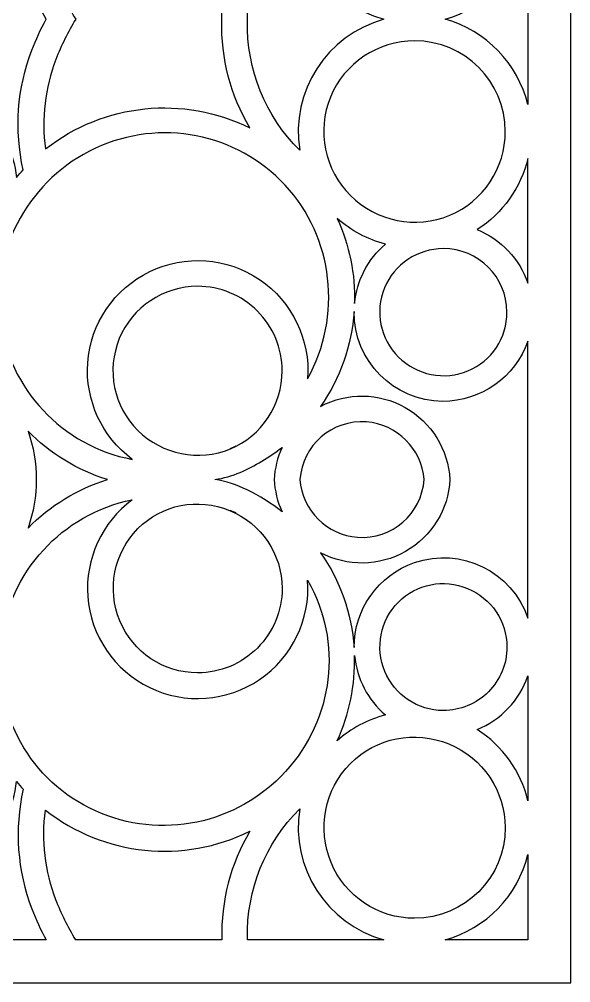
# Model space of a CAD drawing. Header units: centimetres. Extents: x 14.6 to 20.5, y -1.6 to 9.
# Drawn here: x 17.44 to 20.46, y -1.56 to 3.72 of the extents above; entities that cross this region are included whole.
import ezdxf

# ---------------------------------------------------------------- set-up
doc = ezdxf.new("R2010")
doc.units = ezdxf.units.CM
doc.header["$MEASUREMENT"] = 0
doc.layers.add('layer 1', color=7, linetype='Continuous')

msp = doc.modelspace()

# ---------------------------------------------------------------- linework, layer by layer
at = {"layer": 'layer 1', "color": 250}
for points, knots in [([(14.59694, 9.00077), (14.59694, 9.00077), (20.45784, 9.00077), (20.45784, 9.00077), (20.45784, 9.00077), (20.45784, 9.00077), (20.45784, -1.55598), (20.45784, -1.55598), (20.45784, -1.55598), (20.45784, -1.55598), (14.59694, -1.55598), (14.59694, -1.55598), (14.59694, -1.55598), (14.59694, -1.55598), (14.59694, 9.00077), (14.59694, 9.00077)], [0, 0, 0, 0, 0.2, 0.2, 0.2, 0.2, 0.4, 0.4, 0.4, 0.4, 0.6, 0.6, 0.6, 0.6, 1, 1, 1, 1]), ([(17.26453, 3.23033), (17.06166, 3.48371), (16.77654, 3.65782), (16.45844, 3.72239), (16.45844, 3.72239), (16.77653, 3.78702), (17.06171, 3.96105), (17.26454, 4.21446), (17.26454, 4.21446), (17.35103, 4.32251), (17.40619, 4.45215), (17.42401, 4.5894), (17.42401, 4.5894), (17.43567, 4.57512), (17.44771, 4.56115), (17.46011, 4.5475), (17.46011, 4.5475), (17.41095, 4.32906), (17.42744, 4.10108), (17.50759, 3.89202), (17.50759, 3.89202), (17.5301, 3.83391), (17.55618, 3.77726), (17.5857, 3.72238), (17.5857, 3.72238), (17.55617, 3.66752), (17.53009, 3.61088), (17.50759, 3.55278), (17.50759, 3.55278), (17.42746, 3.3437), (17.41092, 3.11572), (17.46011, 2.89728), (17.46011, 2.89728), (17.44771, 2.88365), (17.43567, 2.86968), (17.42402, 2.8554), (17.42402, 2.8554), (17.40617, 2.99264), (17.35104, 3.12229), (17.26454, 3.23032), (17.26454, 3.23032), (17.26454, 3.23032), (17.26453, 3.23033), (17.26453, 3.23033)], [0, 0, 0, 0, 0.0833333, 0.0833333, 0.0833333, 0.0833333, 0.1666667, 0.1666667, 0.1666667, 0.1666667, 0.25, 0.25, 0.25, 0.25, 0.3333333, 0.3333333, 0.3333333, 0.3333333, 0.4166667, 0.4166667, 0.4166667, 0.4166667, 0.5, 0.5, 0.5, 0.5, 0.5833333, 0.5833333, 0.5833333, 0.5833333, 0.6666667, 0.6666667, 0.6666667, 0.6666667, 0.75, 0.75, 0.75, 0.75, 0.8333333, 0.8333333, 0.8333333, 0.8333333, 1, 1, 1, 1]), ([(18.97397, 4.44002), (18.78559, 4.25273), (18.68226, 3.99661), (18.68811, 3.73104), (18.68811, 3.73104), (18.68811, 3.73104), (18.68837, 3.72239), (18.68837, 3.72239), (18.68837, 3.72239), (18.68827, 3.71951), (18.68818, 3.71662), (18.68811, 3.71374), (18.68811, 3.71374), (18.68233, 3.44816), (18.78555, 3.192), (18.97397, 3.00477), (18.97397, 3.00477), (18.92231, 3.32632), (19.12128, 3.63547), (19.43514, 3.72239), (19.43514, 3.72239), (19.12118, 3.80899), (18.92263, 4.11843), (18.97398, 4.44003), (18.97398, 4.44003), (18.97398, 4.44003), (18.97397, 4.44002), (18.97397, 4.44002)], [0, 0, 0, 0, 0.125, 0.125, 0.125, 0.125, 0.25, 0.25, 0.25, 0.25, 0.375, 0.375, 0.375, 0.375, 0.5, 0.5, 0.5, 0.5, 0.625, 0.625, 0.625, 0.625, 0.75, 0.75, 0.75, 0.75, 1, 1, 1, 1]), ([(17.58242, 3.01186), (17.55978, 3.17742), (17.57926, 3.34608), (17.63903, 3.50213), (17.63903, 3.50213), (17.6687, 3.57867), (17.70521, 3.6524), (17.74808, 3.7224), (17.74808, 3.7224), (17.70519, 3.7924), (17.66869, 3.86614), (17.63902, 3.94269), (17.63902, 3.94269), (17.57925, 4.09872), (17.55979, 4.26738), (17.58242, 4.43293), (17.58242, 4.43293), (17.90229, 4.182), (18.33744, 4.13707), (18.70159, 4.31781), (18.70159, 4.31781), (18.59595, 4.13937), (18.54249, 3.93499), (18.54729, 3.72768), (18.54729, 3.72768), (18.54729, 3.72768), (18.54737, 3.72494), (18.54737, 3.72494), (18.54737, 3.72494), (18.54737, 3.72494), (18.54743, 3.72238), (18.54743, 3.72238), (18.54743, 3.72238), (18.54743, 3.72238), (18.54729, 3.71709), (18.54729, 3.71709), (18.54729, 3.71709), (18.54252, 3.50979), (18.59593, 3.3054), (18.70158, 3.12699), (18.70158, 3.12699), (18.33733, 3.30753), (17.90215, 3.26294), (17.58241, 3.01185), (17.58241, 3.01185), (17.58241, 3.01185), (17.58242, 3.01186), (17.58242, 3.01186)], [0, 0, 0, 0, 0.0769231, 0.0769231, 0.0769231, 0.0769231, 0.1538462, 0.1538462, 0.1538462, 0.1538462, 0.2307692, 0.2307692, 0.2307692, 0.2307692, 0.3076923, 0.3076923, 0.3076923, 0.3076923, 0.3846154, 0.3846154, 0.3846154, 0.3846154, 0.4615385, 0.4615385, 0.4615385, 0.4615385, 0.5384615, 0.5384615, 0.5384615, 0.5384615, 0.6153846, 0.6153846, 0.6153846, 0.6153846, 0.6923077, 0.6923077, 0.6923077, 0.6923077, 0.7692308, 0.7692308, 0.7692308, 0.7692308, 0.8461538, 0.8461538, 0.8461538, 0.8461538, 1, 1, 1, 1]), ([(20.22307, 3.25513), (20.22307, 3.25513), (20.22308, 4.18966), (20.22308, 4.18966), (20.22308, 4.18966), (20.16784, 3.96376), (19.99484, 3.78511), (19.7709, 3.72239), (19.7709, 3.72239), (19.99487, 3.65977), (20.16774, 3.481), (20.22307, 3.25512), (20.22307, 3.25512), (20.22307, 3.25512), (20.22307, 3.25513), (20.22307, 3.25513)], [0, 0, 0, 0, 0.2, 0.2, 0.2, 0.2, 0.4, 0.4, 0.4, 0.4, 0.6, 0.6, 0.6, 0.6, 1, 1, 1, 1]), ([(20.09955, 3.10752), (20.10029, 2.907), (19.98017, 2.72578), (19.7952, 2.64836), (19.7952, 2.64836), (19.61023, 2.57094), (19.39424, 2.61517), (19.25193, 2.75642), (19.25193, 2.75642), (19.10962, 2.89768), (19.06641, 3.11076), (19.14246, 3.2963), (19.14246, 3.2963), (19.2185, 3.48184), (19.40251, 3.6033), (19.60302, 3.60404), (19.60302, 3.60404), (19.87707, 3.60421), (20.09937, 3.38157), (20.09955, 3.10752)], [0, 0, 0, 0, 0.1666667, 0.1666667, 0.1666667, 0.1666667, 0.3333333, 0.3333333, 0.3333333, 0.3333333, 0.5, 0.5, 0.5, 0.5, 0.6666667, 0.6666667, 0.6666667, 0.6666667, 1, 1, 1, 1]), ([(18.05695, 1.31118), (17.67353, 1.38454), (17.38108, 1.69667), (17.33283, 2.08406), (17.33283, 2.08406), (17.28457, 2.47144), (17.50149, 2.85037), (17.85521, 3.01555), (17.85521, 3.01555), (18.20892, 3.18073), (18.62879, 3.0991), (18.89484, 2.81342), (18.89484, 2.81342), (19.1609, 2.52773), (19.20708, 2.09355), (19.01719, 1.75247), (19.01719, 1.75247), (19.03297, 1.96748), (18.93284, 2.17458), (18.75452, 2.29574), (18.75452, 2.29574), (18.57621, 2.41691), (18.3468, 2.43375), (18.1527, 2.33991), (18.1527, 2.33991), (17.95861, 2.24606), (17.82933, 2.05582), (17.81356, 1.84081), (17.81356, 1.84081), (17.79959, 1.63432), (17.89113, 1.43498), (18.05697, 1.31118), (18.05697, 1.31118), (18.05697, 1.31118), (18.05695, 1.31118), (18.05695, 1.31118)], [0, 0, 0, 0, 0.1, 0.1, 0.1, 0.1, 0.2, 0.2, 0.2, 0.2, 0.3, 0.3, 0.3, 0.3, 0.4, 0.4, 0.4, 0.4, 0.5, 0.5, 0.5, 0.5, 0.6, 0.6, 0.6, 0.6, 0.7, 0.7, 0.7, 0.7, 0.8, 0.8, 0.8, 0.8, 1, 1, 1, 1]), ([(20.22308, 2.27649), (20.17705, 2.40965), (20.07619, 2.51659), (19.94592, 2.57023), (19.94592, 2.57023), (20.0854, 2.65927), (20.18477, 2.79892), (20.22307, 2.95991), (20.22307, 2.95991), (20.22307, 2.95991), (20.22308, 2.27649), (20.22308, 2.27649)], [0, 0, 0, 0, 0.25, 0.25, 0.25, 0.25, 0.5, 0.5, 0.5, 0.5, 1, 1, 1, 1]), ([(19.44411, 2.49027), (19.34726, 2.40792), (19.28631, 2.29117), (19.27416, 2.16463), (19.27416, 2.16463), (19.27899, 2.32541), (19.24659, 2.48507), (19.17945, 2.63124), (19.17945, 2.63124), (19.25522, 2.56386), (19.34593, 2.51554), (19.44412, 2.49026), (19.44412, 2.49026), (19.44412, 2.49026), (19.44411, 2.49027), (19.44411, 2.49027)], [0, 0, 0, 0, 0.2, 0.2, 0.2, 0.2, 0.4, 0.4, 0.4, 0.4, 0.6, 0.6, 0.6, 0.6, 1, 1, 1, 1]), ([(20.10868, 2.11787), (20.1092, 1.97735), (20.02502, 1.85036), (19.8954, 1.79611), (19.8954, 1.79611), (19.76579, 1.74185), (19.61442, 1.77284), (19.5147, 1.87182), (19.5147, 1.87182), (19.41496, 1.97081), (19.38468, 2.12013), (19.43797, 2.25015), (19.43797, 2.25015), (19.49126, 2.38017), (19.62021, 2.46529), (19.76072, 2.46581), (19.76072, 2.46581), (19.95277, 2.46593), (20.10855, 2.30991), (20.10868, 2.11786), (20.10868, 2.11786), (20.10868, 2.11786), (20.10868, 2.11787), (20.10868, 2.11787)], [0, 0, 0, 0, 0.1428571, 0.1428571, 0.1428571, 0.1428571, 0.2857143, 0.2857143, 0.2857143, 0.2857143, 0.4285714, 0.4285714, 0.4285714, 0.4285714, 0.5714286, 0.5714286, 0.5714286, 0.5714286, 0.7142857, 0.7142857, 0.7142857, 0.7142857, 1, 1, 1, 1]), ([(18.87795, 1.79665), (18.87864, 1.60984), (18.76674, 1.44101), (18.59442, 1.36888), (18.59442, 1.36888), (18.42209, 1.29675), (18.22087, 1.33795), (18.08829, 1.46956), (18.08829, 1.46956), (17.9557, 1.60116), (17.91545, 1.79967), (17.9863, 1.97252), (17.9863, 1.97252), (18.05715, 2.14537), (18.22857, 2.25853), (18.41537, 2.25922), (18.41537, 2.25922), (18.53798, 2.2593), (18.65559, 2.21067), (18.74235, 2.12403), (18.74235, 2.12403), (18.82909, 2.03739), (18.87787, 1.91925), (18.87795, 1.79665)], [0, 0, 0, 0, 0.1428571, 0.1428571, 0.1428571, 0.1428571, 0.2857143, 0.2857143, 0.2857143, 0.2857143, 0.4285714, 0.4285714, 0.4285714, 0.4285714, 0.5714286, 0.5714286, 0.5714286, 0.5714286, 0.7142857, 0.7142857, 0.7142857, 0.7142857, 1, 1, 1, 1]), ([(20.22308, 0.44195), (20.13525, 0.6974), (19.85755, 0.8335), (19.60209, 0.74567), (19.60209, 0.74567), (19.40433, 0.67625), (19.27196, 0.48983), (19.27192, 0.28024), (19.27192, 0.28024), (19.25846, 0.46672), (19.19517, 0.64607), (19.08857, 0.79968), (19.08857, 0.79968), (19.23433, 0.7222), (19.4096, 0.72468), (19.5531, 0.80627), (19.5531, 0.80627), (19.6966, 0.88786), (19.7883, 1.0357), (19.79625, 1.20058), (19.79625, 1.20058), (19.78779, 1.36544), (19.69555, 1.5145), (19.55179, 1.59565), (19.55179, 1.59565), (19.40803, 1.67679), (19.23409, 1.67944), (19.08857, 1.6015), (19.08857, 1.6015), (19.19516, 1.75511), (19.25848, 1.93446), (19.27192, 2.12095), (19.27192, 2.12095), (19.2704, 1.85082), (19.48752, 1.6306), (19.75764, 1.62906), (19.75764, 1.62906), (19.96724, 1.62923), (20.15378, 1.76143), (20.22308, 1.95923), (20.22308, 1.95923), (20.22308, 1.95923), (20.22308, 0.44195), (20.22308, 0.44195), (20.22308, 0.44195), (20.22308, 0.44195), (20.22308, 0.44195), (20.22308, 0.44195)], [0, 0, 0, 0, 0.0769231, 0.0769231, 0.0769231, 0.0769231, 0.1538462, 0.1538462, 0.1538462, 0.1538462, 0.2307692, 0.2307692, 0.2307692, 0.2307692, 0.3076923, 0.3076923, 0.3076923, 0.3076923, 0.3846154, 0.3846154, 0.3846154, 0.3846154, 0.4615385, 0.4615385, 0.4615385, 0.4615385, 0.5384615, 0.5384615, 0.5384615, 0.5384615, 0.6153846, 0.6153846, 0.6153846, 0.6153846, 0.6923077, 0.6923077, 0.6923077, 0.6923077, 0.7692308, 0.7692308, 0.7692308, 0.7692308, 0.8461538, 0.8461538, 0.8461538, 0.8461538, 1, 1, 1, 1]), ([(19.65514, 1.20059), (19.64204, 1.013), (19.47891, 0.87158), (19.29132, 0.88468), (19.29132, 0.88468), (19.12243, 0.89719), (18.98808, 1.03171), (18.97542, 1.20059), (18.97542, 1.20059), (18.98853, 1.38818), (19.15165, 1.5296), (19.33924, 1.5165), (19.33924, 1.5165), (19.50814, 1.50399), (19.64248, 1.36947), (19.65514, 1.20059)], [0, 0, 0, 0, 0.2, 0.2, 0.2, 0.2, 0.4, 0.4, 0.4, 0.4, 0.6, 0.6, 0.6, 0.6, 1, 1, 1, 1]), ([(17.53173, 1.20058), (17.53173, 1.29107), (17.51655, 1.3809), (17.48681, 1.46638), (17.48681, 1.46638), (17.60741, 1.34325), (17.75655, 1.25195), (17.92106, 1.20059), (17.92106, 1.20059), (17.75656, 1.14922), (17.6074, 1.05795), (17.48682, 0.93482), (17.48682, 0.93482), (17.51655, 1.02029), (17.53173, 1.11012), (17.53173, 1.20061), (17.53173, 1.20061), (17.53173, 1.20061), (17.53173, 1.20058), (17.53173, 1.20058)], [0, 0, 0, 0, 0.1666667, 0.1666667, 0.1666667, 0.1666667, 0.3333333, 0.3333333, 0.3333333, 0.3333333, 0.5, 0.5, 0.5, 0.5, 0.6666667, 0.6666667, 0.6666667, 0.6666667, 1, 1, 1, 1]), ([(18.83431, 1.20059), (18.83735, 1.2616), (18.85198, 1.3215), (18.87741, 1.37705), (18.87741, 1.37705), (18.80726, 1.32176), (18.73029, 1.2757), (18.64841, 1.24002), (18.64841, 1.24002), (18.60384, 1.22136), (18.55719, 1.20812), (18.50947, 1.20059), (18.50947, 1.20059), (18.57088, 1.1909), (18.63044, 1.17176), (18.68601, 1.14388), (18.68601, 1.14388), (18.75395, 1.11101), (18.81813, 1.07085), (18.87741, 1.02413), (18.87741, 1.02413), (18.85198, 1.07967), (18.83735, 1.13957), (18.83431, 1.20058), (18.83431, 1.20058), (18.83431, 1.20058), (18.83431, 1.20059), (18.83431, 1.20059)], [0, 0, 0, 0, 0.125, 0.125, 0.125, 0.125, 0.25, 0.25, 0.25, 0.25, 0.375, 0.375, 0.375, 0.375, 0.5, 0.5, 0.5, 0.5, 0.625, 0.625, 0.625, 0.625, 0.75, 0.75, 0.75, 0.75, 1, 1, 1, 1]), ([(18.62373, 1.38365), (18.61361, 1.37877), (18.6034, 1.37407), (18.59311, 1.36957), (18.59311, 1.36957), (18.59311, 1.36957), (18.62373, 1.38365), (18.62373, 1.38365)], [0, 0, 0, 0, 0.3333333, 0.3333333, 0.3333333, 0.3333333, 1, 1, 1, 1]), ([(18.05695, 1.09), (17.67295, 1.01171), (17.38316, 0.69484), (17.33942, 0.30538), (17.33942, 0.30538), (17.29568, -0.08408), (17.49814, -0.45284), (17.85521, -0.61436), (17.85521, -0.61436), (18.21229, -0.77589), (18.63277, -0.68885), (18.89638, -0.39884), (18.89638, -0.39884), (19.16, -0.10884), (19.21194, 0.30862), (19.01719, 0.64871), (19.01719, 0.64871), (19.03297, 0.4337), (18.93284, 0.22661), (18.75453, 0.10544), (18.75453, 0.10544), (18.57621, -0.01573), (18.3468, -0.03257), (18.1527, 0.06128), (18.1527, 0.06128), (17.95861, 0.15512), (17.82933, 0.34536), (17.81356, 0.56037), (17.81356, 0.56037), (17.79952, 0.76671), (17.89128, 0.96622), (18.05696, 1.09), (18.05696, 1.09), (18.05696, 1.09), (18.05695, 1.09), (18.05695, 1.09)], [0, 0, 0, 0, 0.1, 0.1, 0.1, 0.1, 0.2, 0.2, 0.2, 0.2, 0.3, 0.3, 0.3, 0.3, 0.4, 0.4, 0.4, 0.4, 0.5, 0.5, 0.5, 0.5, 0.6, 0.6, 0.6, 0.6, 0.7, 0.7, 0.7, 0.7, 0.8, 0.8, 0.8, 0.8, 1, 1, 1, 1]), ([(18.87795, 0.60454), (18.87727, 0.79191), (18.76377, 0.96043), (18.59039, 1.0315), (18.59039, 1.0315), (18.41702, 1.10257), (18.2203, 1.06461), (18.08829, 0.93163), (18.08829, 0.93163), (17.95628, 0.79864), (17.91737, 0.59924), (17.98971, 0.42638), (17.98971, 0.42638), (18.06205, 0.25353), (18.228, 0.14127), (18.41537, 0.14196), (18.41537, 0.14196), (18.53814, 0.14203), (18.65584, 0.19088), (18.74259, 0.27774), (18.74259, 0.27774), (18.82934, 0.36459), (18.87803, 0.48178), (18.87795, 0.60454)], [0, 0, 0, 0, 0.1428571, 0.1428571, 0.1428571, 0.1428571, 0.2857143, 0.2857143, 0.2857143, 0.2857143, 0.4285714, 0.4285714, 0.4285714, 0.4285714, 0.5714286, 0.5714286, 0.5714286, 0.5714286, 0.7142857, 0.7142857, 0.7142857, 0.7142857, 1, 1, 1, 1]), ([(18.62373, 1.01753), (18.61361, 1.02241), (18.6034, 1.02711), (18.59311, 1.03161), (18.59311, 1.03161), (18.59311, 1.03161), (18.62373, 1.01753), (18.62373, 1.01753)], [0, 0, 0, 0, 0.3333333, 0.3333333, 0.3333333, 0.3333333, 1, 1, 1, 1]), ([(20.10868, 0.28331), (20.10816, 0.42426), (20.02279, 0.55101), (19.89238, 0.60448), (19.89238, 0.60448), (19.76196, 0.65794), (19.61399, 0.62938), (19.51469, 0.52935), (19.51469, 0.52935), (19.41539, 0.42933), (19.38613, 0.27933), (19.44054, 0.14931), (19.44054, 0.14931), (19.49495, 0.01929), (19.61978, -0.06515), (19.76072, -0.06463), (19.76072, -0.06463), (19.85306, -0.06458), (19.9416, -0.02784), (20.00685, 0.0375), (20.00685, 0.0375), (20.07211, 0.10283), (20.10873, 0.19098), (20.10868, 0.28332), (20.10868, 0.28332), (20.10868, 0.28332), (20.10868, 0.28331), (20.10868, 0.28331)], [0, 0, 0, 0, 0.125, 0.125, 0.125, 0.125, 0.25, 0.25, 0.25, 0.25, 0.375, 0.375, 0.375, 0.375, 0.5, 0.5, 0.5, 0.5, 0.625, 0.625, 0.625, 0.625, 0.75, 0.75, 0.75, 0.75, 1, 1, 1, 1]), ([(19.17947, -0.23004), (19.2552, -0.16268), (19.34596, -0.11435), (19.44412, -0.08908), (19.44412, -0.08908), (19.3473, -0.0068), (19.28632, 0.11007), (19.27416, 0.23655), (19.27416, 0.23655), (19.279, 0.07582), (19.24657, -0.08392), (19.17945, -0.23005), (19.17945, -0.23005), (19.17945, -0.23005), (19.17947, -0.23004), (19.17947, -0.23004)], [0, 0, 0, 0, 0.2, 0.2, 0.2, 0.2, 0.4, 0.4, 0.4, 0.4, 0.6, 0.6, 0.6, 0.6, 1, 1, 1, 1]), ([(20.22308, 0.12469), (20.17711, -0.00841), (20.07611, -0.11541), (19.94592, -0.16906), (19.94592, -0.16906), (20.08535, -0.25802), (20.18476, -0.39784), (20.22308, -0.55874), (20.22308, -0.55874), (20.22308, -0.55874), (20.22308, 0.12468), (20.22308, 0.12468), (20.22308, 0.12468), (20.22308, 0.12468), (20.22308, 0.12469), (20.22308, 0.12469)], [0, 0, 0, 0, 0.2, 0.2, 0.2, 0.2, 0.4, 0.4, 0.4, 0.4, 0.6, 0.6, 0.6, 0.6, 1, 1, 1, 1]), ([(20.09955, -0.70634), (20.09881, -0.50521), (19.97699, -0.32433), (19.79089, -0.24804), (19.79089, -0.24804), (19.60479, -0.17176), (19.39363, -0.21251), (19.25193, -0.35525), (19.25193, -0.35525), (19.11023, -0.49799), (19.06847, -0.71203), (19.14612, -0.89757), (19.14612, -0.89757), (19.22377, -1.0831), (19.40189, -1.2036), (19.60302, -1.20286), (19.60302, -1.20286), (19.87742, -1.20269), (20.09972, -0.98073), (20.09955, -0.70634), (20.09955, -0.70634), (20.09955, -0.70634), (20.09955, -0.70634), (20.09955, -0.70634)], [0, 0, 0, 0, 0.1428571, 0.1428571, 0.1428571, 0.1428571, 0.2857143, 0.2857143, 0.2857143, 0.2857143, 0.4285714, 0.4285714, 0.4285714, 0.4285714, 0.5714286, 0.5714286, 0.5714286, 0.5714286, 0.7142857, 0.7142857, 0.7142857, 0.7142857, 1, 1, 1, 1]), ([(16.45844, -1.32121), (16.45844, -1.32121), (17.58569, -1.32121), (17.58569, -1.32121), (17.58569, -1.32121), (17.55618, -1.26634), (17.53009, -1.20968), (17.50758, -1.15158), (17.50758, -1.15158), (17.42746, -0.94259), (17.41097, -0.71445), (17.46011, -0.49609), (17.46011, -0.49609), (17.4477, -0.48246), (17.43566, -0.46849), (17.42401, -0.45421), (17.42401, -0.45421), (17.40619, -0.59141), (17.351, -0.72115), (17.26453, -0.82915), (17.26453, -0.82915), (17.0618, -1.08245), (16.77638, -1.25662), (16.45844, -1.32121), (16.45844, -1.32121), (16.45844, -1.32121), (16.45844, -1.32121), (16.45844, -1.32121)], [0, 0, 0, 0, 0.125, 0.125, 0.125, 0.125, 0.25, 0.25, 0.25, 0.25, 0.375, 0.375, 0.375, 0.375, 0.5, 0.5, 0.5, 0.5, 0.625, 0.625, 0.625, 0.625, 0.75, 0.75, 0.75, 0.75, 1, 1, 1, 1]), ([(17.74808, -1.32121), (17.74808, -1.32121), (18.54743, -1.32121), (18.54743, -1.32121), (18.54743, -1.32121), (18.54743, -1.32121), (18.54729, -1.3159), (18.54729, -1.3159), (18.54729, -1.3159), (18.54249, -1.10868), (18.59598, -0.90417), (18.70157, -0.72581), (18.70157, -0.72581), (18.33771, -0.90639), (17.90202, -0.86139), (17.58241, -0.61067), (17.58241, -0.61067), (17.55978, -0.77628), (17.57923, -0.94484), (17.63902, -1.10093), (17.63902, -1.10093), (17.6687, -1.17748), (17.70519, -1.2512), (17.74808, -1.32122), (17.74808, -1.32122), (17.74808, -1.32122), (17.74808, -1.32121), (17.74808, -1.32121)], [0, 0, 0, 0, 0.125, 0.125, 0.125, 0.125, 0.25, 0.25, 0.25, 0.25, 0.375, 0.375, 0.375, 0.375, 0.5, 0.5, 0.5, 0.5, 0.625, 0.625, 0.625, 0.625, 0.75, 0.75, 0.75, 0.75, 1, 1, 1, 1]), ([(19.43514, -1.32122), (19.12119, -1.23462), (18.92263, -0.92519), (18.97398, -0.60359), (18.97398, -0.60359), (18.78559, -0.79087), (18.68226, -1.047), (18.68811, -1.31257), (18.68811, -1.31257), (18.68818, -1.31545), (18.68827, -1.31833), (18.68837, -1.32121), (18.68837, -1.32121), (18.68837, -1.32121), (19.43514, -1.32121), (19.43514, -1.32121), (19.43514, -1.32121), (19.43514, -1.32121), (19.43514, -1.32122), (19.43514, -1.32122)], [0, 0, 0, 0, 0.1666667, 0.1666667, 0.1666667, 0.1666667, 0.3333333, 0.3333333, 0.3333333, 0.3333333, 0.5, 0.5, 0.5, 0.5, 0.6666667, 0.6666667, 0.6666667, 0.6666667, 1, 1, 1, 1]), ([(19.77091, -1.32121), (19.77091, -1.32121), (20.22308, -1.32121), (20.22308, -1.32121), (20.22308, -1.32121), (20.22308, -1.32121), (20.22308, -0.85395), (20.22308, -0.85395), (20.22308, -0.85395), (20.16784, -1.07985), (19.99484, -1.25849), (19.7709, -1.32122), (19.7709, -1.32122), (19.7709, -1.32122), (19.77091, -1.32121), (19.77091, -1.32121)], [0, 0, 0, 0, 0.2, 0.2, 0.2, 0.2, 0.4, 0.4, 0.4, 0.4, 0.6, 0.6, 0.6, 0.6, 1, 1, 1, 1])]:
    msp.add_open_spline(points, degree=3, knots=knots, dxfattribs=at)
at = {"layer": 'layer 1', "lineweight": 9}
for points, knots in [([(14.59694, 9.00077), (14.59694, 9.00077), (20.45784, 9.00077), (20.45784, 9.00077), (20.45784, 9.00077), (20.45784, 9.00077), (20.45784, -1.55598), (20.45784, -1.55598), (20.45784, -1.55598), (20.45784, -1.55598), (14.59694, -1.55598), (14.59694, -1.55598), (14.59694, -1.55598), (14.59694, -1.55598), (14.59694, 9.00077), (14.59694, 9.00077)], [0, 0, 0, 0, 0.2, 0.2, 0.2, 0.2, 0.4, 0.4, 0.4, 0.4, 0.6, 0.6, 0.6, 0.6, 1, 1, 1, 1]), ([(17.26453, 3.23033), (17.06166, 3.48371), (16.77654, 3.65782), (16.45844, 3.72239), (16.45844, 3.72239), (16.77653, 3.78702), (17.06171, 3.96105), (17.26454, 4.21446), (17.26454, 4.21446), (17.35103, 4.32251), (17.40619, 4.45215), (17.42401, 4.5894), (17.42401, 4.5894), (17.43567, 4.57512), (17.44771, 4.56115), (17.46011, 4.5475), (17.46011, 4.5475), (17.41095, 4.32906), (17.42744, 4.10108), (17.50759, 3.89202), (17.50759, 3.89202), (17.5301, 3.83391), (17.55618, 3.77726), (17.5857, 3.72238), (17.5857, 3.72238), (17.55617, 3.66752), (17.53009, 3.61088), (17.50759, 3.55278), (17.50759, 3.55278), (17.42746, 3.3437), (17.41092, 3.11572), (17.46011, 2.89728), (17.46011, 2.89728), (17.44771, 2.88365), (17.43567, 2.86968), (17.42402, 2.8554), (17.42402, 2.8554), (17.40617, 2.99264), (17.35104, 3.12229), (17.26454, 3.23032)], [0, 0, 0, 0, 0.0909091, 0.0909091, 0.0909091, 0.0909091, 0.1818182, 0.1818182, 0.1818182, 0.1818182, 0.2727273, 0.2727273, 0.2727273, 0.2727273, 0.3636364, 0.3636364, 0.3636364, 0.3636364, 0.4545455, 0.4545455, 0.4545455, 0.4545455, 0.5454545, 0.5454545, 0.5454545, 0.5454545, 0.6363636, 0.6363636, 0.6363636, 0.6363636, 0.7272727, 0.7272727, 0.7272727, 0.7272727, 0.8181818, 0.8181818, 0.8181818, 0.8181818, 1, 1, 1, 1]), ([(18.97397, 4.44002), (18.78559, 4.25273), (18.68226, 3.99661), (18.68811, 3.73104), (18.68811, 3.73104), (18.68811, 3.73104), (18.68837, 3.72239), (18.68837, 3.72239), (18.68837, 3.72239), (18.68827, 3.71951), (18.68818, 3.71662), (18.68811, 3.71374), (18.68811, 3.71374), (18.68233, 3.44816), (18.78555, 3.192), (18.97397, 3.00477), (18.97397, 3.00477), (18.92231, 3.32632), (19.12128, 3.63547), (19.43514, 3.72239), (19.43514, 3.72239), (19.12118, 3.80899), (18.92263, 4.11843), (18.97398, 4.44003)], [0, 0, 0, 0, 0.1428571, 0.1428571, 0.1428571, 0.1428571, 0.2857143, 0.2857143, 0.2857143, 0.2857143, 0.4285714, 0.4285714, 0.4285714, 0.4285714, 0.5714286, 0.5714286, 0.5714286, 0.5714286, 0.7142857, 0.7142857, 0.7142857, 0.7142857, 1, 1, 1, 1]), ([(17.58242, 3.01186), (17.55978, 3.17742), (17.57926, 3.34608), (17.63903, 3.50213), (17.63903, 3.50213), (17.6687, 3.57867), (17.70521, 3.6524), (17.74808, 3.7224), (17.74808, 3.7224), (17.70519, 3.7924), (17.66869, 3.86614), (17.63902, 3.94269), (17.63902, 3.94269), (17.57925, 4.09872), (17.55979, 4.26738), (17.58242, 4.43293), (17.58242, 4.43293), (17.90229, 4.182), (18.33744, 4.13707), (18.70159, 4.31781), (18.70159, 4.31781), (18.59595, 4.13937), (18.54249, 3.93499), (18.54729, 3.72768), (18.54729, 3.72768), (18.54729, 3.72768), (18.54737, 3.72494), (18.54737, 3.72494), (18.54737, 3.72494), (18.54737, 3.72494), (18.54743, 3.72238), (18.54743, 3.72238), (18.54743, 3.72238), (18.54743, 3.72238), (18.54729, 3.71709), (18.54729, 3.71709), (18.54729, 3.71709), (18.54252, 3.50979), (18.59593, 3.3054), (18.70158, 3.12699), (18.70158, 3.12699), (18.33733, 3.30753), (17.90215, 3.26294), (17.58241, 3.01185)], [0, 0, 0, 0, 0.0833333, 0.0833333, 0.0833333, 0.0833333, 0.1666667, 0.1666667, 0.1666667, 0.1666667, 0.25, 0.25, 0.25, 0.25, 0.3333333, 0.3333333, 0.3333333, 0.3333333, 0.4166667, 0.4166667, 0.4166667, 0.4166667, 0.5, 0.5, 0.5, 0.5, 0.5833333, 0.5833333, 0.5833333, 0.5833333, 0.6666667, 0.6666667, 0.6666667, 0.6666667, 0.75, 0.75, 0.75, 0.75, 0.8333333, 0.8333333, 0.8333333, 0.8333333, 1, 1, 1, 1]), ([(20.22307, 3.25513), (20.22307, 3.25513), (20.22308, 4.18966), (20.22308, 4.18966), (20.22308, 4.18966), (20.16784, 3.96376), (19.99484, 3.78511), (19.7709, 3.72239), (19.7709, 3.72239), (19.99487, 3.65977), (20.16774, 3.481), (20.22307, 3.25512)], [0, 0, 0, 0, 0.25, 0.25, 0.25, 0.25, 0.5, 0.5, 0.5, 0.5, 1, 1, 1, 1]), ([(20.09955, 3.10752), (20.10029, 2.907), (19.98017, 2.72578), (19.7952, 2.64836), (19.7952, 2.64836), (19.61023, 2.57094), (19.39424, 2.61517), (19.25193, 2.75642), (19.25193, 2.75642), (19.10962, 2.89768), (19.06641, 3.11076), (19.14246, 3.2963), (19.14246, 3.2963), (19.2185, 3.48184), (19.40251, 3.6033), (19.60302, 3.60404), (19.60302, 3.60404), (19.87707, 3.60421), (20.09937, 3.38157), (20.09955, 3.10752)], [0, 0, 0, 0, 0.1666667, 0.1666667, 0.1666667, 0.1666667, 0.3333333, 0.3333333, 0.3333333, 0.3333333, 0.5, 0.5, 0.5, 0.5, 0.6666667, 0.6666667, 0.6666667, 0.6666667, 1, 1, 1, 1]), ([(18.05695, 1.31118), (17.67353, 1.38454), (17.38108, 1.69667), (17.33283, 2.08406), (17.33283, 2.08406), (17.28457, 2.47144), (17.50149, 2.85037), (17.85521, 3.01555), (17.85521, 3.01555), (18.20892, 3.18073), (18.62879, 3.0991), (18.89484, 2.81342), (18.89484, 2.81342), (19.1609, 2.52773), (19.20708, 2.09355), (19.01719, 1.75247), (19.01719, 1.75247), (19.03297, 1.96748), (18.93284, 2.17458), (18.75452, 2.29574), (18.75452, 2.29574), (18.57621, 2.41691), (18.3468, 2.43375), (18.1527, 2.33991), (18.1527, 2.33991), (17.95861, 2.24606), (17.82933, 2.05582), (17.81356, 1.84081), (17.81356, 1.84081), (17.79959, 1.63432), (17.89113, 1.43498), (18.05697, 1.31118)], [0, 0, 0, 0, 0.1111111, 0.1111111, 0.1111111, 0.1111111, 0.2222222, 0.2222222, 0.2222222, 0.2222222, 0.3333333, 0.3333333, 0.3333333, 0.3333333, 0.4444444, 0.4444444, 0.4444444, 0.4444444, 0.5555556, 0.5555556, 0.5555556, 0.5555556, 0.6666667, 0.6666667, 0.6666667, 0.6666667, 0.7777778, 0.7777778, 0.7777778, 0.7777778, 1, 1, 1, 1]), ([(20.22308, 2.27649), (20.17705, 2.40965), (20.07619, 2.51659), (19.94592, 2.57023), (19.94592, 2.57023), (20.0854, 2.65927), (20.18477, 2.79892), (20.22307, 2.95991), (20.22307, 2.95991), (20.22307, 2.95991), (20.22308, 2.27649), (20.22308, 2.27649)], [0, 0, 0, 0, 0.25, 0.25, 0.25, 0.25, 0.5, 0.5, 0.5, 0.5, 1, 1, 1, 1]), ([(19.44411, 2.49027), (19.34726, 2.40792), (19.28631, 2.29117), (19.27416, 2.16463), (19.27416, 2.16463), (19.27899, 2.32541), (19.24659, 2.48507), (19.17945, 2.63124), (19.17945, 2.63124), (19.25522, 2.56386), (19.34593, 2.51554), (19.44412, 2.49026)], [0, 0, 0, 0, 0.25, 0.25, 0.25, 0.25, 0.5, 0.5, 0.5, 0.5, 1, 1, 1, 1]), ([(20.10868, 2.11787), (20.1092, 1.97735), (20.02502, 1.85036), (19.8954, 1.79611), (19.8954, 1.79611), (19.76579, 1.74185), (19.61442, 1.77284), (19.5147, 1.87182), (19.5147, 1.87182), (19.41496, 1.97081), (19.38468, 2.12013), (19.43797, 2.25015), (19.43797, 2.25015), (19.49126, 2.38017), (19.62021, 2.46529), (19.76072, 2.46581), (19.76072, 2.46581), (19.95277, 2.46593), (20.10855, 2.30991), (20.10868, 2.11786)], [0, 0, 0, 0, 0.1666667, 0.1666667, 0.1666667, 0.1666667, 0.3333333, 0.3333333, 0.3333333, 0.3333333, 0.5, 0.5, 0.5, 0.5, 0.6666667, 0.6666667, 0.6666667, 0.6666667, 1, 1, 1, 1]), ([(18.87795, 1.79665), (18.87864, 1.60984), (18.76674, 1.44101), (18.59442, 1.36888), (18.59442, 1.36888), (18.42209, 1.29675), (18.22087, 1.33795), (18.08829, 1.46956), (18.08829, 1.46956), (17.9557, 1.60116), (17.91545, 1.79967), (17.9863, 1.97252), (17.9863, 1.97252), (18.05715, 2.14537), (18.22857, 2.25853), (18.41537, 2.25922), (18.41537, 2.25922), (18.53798, 2.2593), (18.65559, 2.21067), (18.74235, 2.12403), (18.74235, 2.12403), (18.82909, 2.03739), (18.87787, 1.91925), (18.87795, 1.79665)], [0, 0, 0, 0, 0.1428571, 0.1428571, 0.1428571, 0.1428571, 0.2857143, 0.2857143, 0.2857143, 0.2857143, 0.4285714, 0.4285714, 0.4285714, 0.4285714, 0.5714286, 0.5714286, 0.5714286, 0.5714286, 0.7142857, 0.7142857, 0.7142857, 0.7142857, 1, 1, 1, 1]), ([(20.22308, 0.44195), (20.13525, 0.6974), (19.85755, 0.8335), (19.60209, 0.74567), (19.60209, 0.74567), (19.40433, 0.67625), (19.27196, 0.48983), (19.27192, 0.28024), (19.27192, 0.28024), (19.25846, 0.46672), (19.19517, 0.64607), (19.08857, 0.79968), (19.08857, 0.79968), (19.23433, 0.7222), (19.4096, 0.72468), (19.5531, 0.80627), (19.5531, 0.80627), (19.6966, 0.88786), (19.7883, 1.0357), (19.79625, 1.20058), (19.79625, 1.20058), (19.78779, 1.36544), (19.69555, 1.5145), (19.55179, 1.59565), (19.55179, 1.59565), (19.40803, 1.67679), (19.23409, 1.67944), (19.08857, 1.6015), (19.08857, 1.6015), (19.19516, 1.75511), (19.25848, 1.93446), (19.27192, 2.12095), (19.27192, 2.12095), (19.2704, 1.85082), (19.48752, 1.6306), (19.75764, 1.62906), (19.75764, 1.62906), (19.96724, 1.62923), (20.15378, 1.76143), (20.22308, 1.95923), (20.22308, 1.95923), (20.22308, 1.95923), (20.22308, 0.44195), (20.22308, 0.44195)], [0, 0, 0, 0, 0.0833333, 0.0833333, 0.0833333, 0.0833333, 0.1666667, 0.1666667, 0.1666667, 0.1666667, 0.25, 0.25, 0.25, 0.25, 0.3333333, 0.3333333, 0.3333333, 0.3333333, 0.4166667, 0.4166667, 0.4166667, 0.4166667, 0.5, 0.5, 0.5, 0.5, 0.5833333, 0.5833333, 0.5833333, 0.5833333, 0.6666667, 0.6666667, 0.6666667, 0.6666667, 0.75, 0.75, 0.75, 0.75, 0.8333333, 0.8333333, 0.8333333, 0.8333333, 1, 1, 1, 1]), ([(19.65514, 1.20059), (19.64204, 1.013), (19.47891, 0.87158), (19.29132, 0.88468), (19.29132, 0.88468), (19.12243, 0.89719), (18.98808, 1.03171), (18.97542, 1.20059), (18.97542, 1.20059), (18.98853, 1.38818), (19.15165, 1.5296), (19.33924, 1.5165), (19.33924, 1.5165), (19.50814, 1.50399), (19.64248, 1.36947), (19.65514, 1.20059)], [0, 0, 0, 0, 0.2, 0.2, 0.2, 0.2, 0.4, 0.4, 0.4, 0.4, 0.6, 0.6, 0.6, 0.6, 1, 1, 1, 1]), ([(17.53173, 1.20058), (17.53173, 1.29107), (17.51655, 1.3809), (17.48681, 1.46638), (17.48681, 1.46638), (17.60741, 1.34325), (17.75655, 1.25195), (17.92106, 1.20059), (17.92106, 1.20059), (17.75656, 1.14922), (17.6074, 1.05795), (17.48682, 0.93482), (17.48682, 0.93482), (17.51655, 1.02029), (17.53173, 1.11012), (17.53173, 1.20061)], [0, 0, 0, 0, 0.2, 0.2, 0.2, 0.2, 0.4, 0.4, 0.4, 0.4, 0.6, 0.6, 0.6, 0.6, 1, 1, 1, 1]), ([(18.83431, 1.20059), (18.83735, 1.2616), (18.85198, 1.3215), (18.87741, 1.37705), (18.87741, 1.37705), (18.80726, 1.32176), (18.73029, 1.2757), (18.64841, 1.24002), (18.64841, 1.24002), (18.60384, 1.22136), (18.55719, 1.20812), (18.50947, 1.20059), (18.50947, 1.20059), (18.57088, 1.1909), (18.63044, 1.17176), (18.68601, 1.14388), (18.68601, 1.14388), (18.75395, 1.11101), (18.81813, 1.07085), (18.87741, 1.02413), (18.87741, 1.02413), (18.85198, 1.07967), (18.83735, 1.13957), (18.83431, 1.20058)], [0, 0, 0, 0, 0.1428571, 0.1428571, 0.1428571, 0.1428571, 0.2857143, 0.2857143, 0.2857143, 0.2857143, 0.4285714, 0.4285714, 0.4285714, 0.4285714, 0.5714286, 0.5714286, 0.5714286, 0.5714286, 0.7142857, 0.7142857, 0.7142857, 0.7142857, 1, 1, 1, 1]), ([(18.05695, 1.09), (17.67295, 1.01171), (17.38316, 0.69484), (17.33942, 0.30538), (17.33942, 0.30538), (17.29568, -0.08408), (17.49814, -0.45284), (17.85521, -0.61436), (17.85521, -0.61436), (18.21229, -0.77589), (18.63277, -0.68885), (18.89638, -0.39884), (18.89638, -0.39884), (19.16, -0.10884), (19.21194, 0.30862), (19.01719, 0.64871), (19.01719, 0.64871), (19.03297, 0.4337), (18.93284, 0.22661), (18.75453, 0.10544), (18.75453, 0.10544), (18.57621, -0.01573), (18.3468, -0.03257), (18.1527, 0.06128), (18.1527, 0.06128), (17.95861, 0.15512), (17.82933, 0.34536), (17.81356, 0.56037), (17.81356, 0.56037), (17.79952, 0.76671), (17.89128, 0.96622), (18.05696, 1.09)], [0, 0, 0, 0, 0.1111111, 0.1111111, 0.1111111, 0.1111111, 0.2222222, 0.2222222, 0.2222222, 0.2222222, 0.3333333, 0.3333333, 0.3333333, 0.3333333, 0.4444444, 0.4444444, 0.4444444, 0.4444444, 0.5555556, 0.5555556, 0.5555556, 0.5555556, 0.6666667, 0.6666667, 0.6666667, 0.6666667, 0.7777778, 0.7777778, 0.7777778, 0.7777778, 1, 1, 1, 1]), ([(18.87795, 0.60454), (18.87727, 0.79191), (18.76377, 0.96043), (18.59039, 1.0315), (18.59039, 1.0315), (18.41702, 1.10257), (18.2203, 1.06461), (18.08829, 0.93163), (18.08829, 0.93163), (17.95628, 0.79864), (17.91737, 0.59924), (17.98971, 0.42638), (17.98971, 0.42638), (18.06205, 0.25353), (18.228, 0.14127), (18.41537, 0.14196), (18.41537, 0.14196), (18.53814, 0.14203), (18.65584, 0.19088), (18.74259, 0.27774), (18.74259, 0.27774), (18.82934, 0.36459), (18.87803, 0.48178), (18.87795, 0.60454)], [0, 0, 0, 0, 0.1428571, 0.1428571, 0.1428571, 0.1428571, 0.2857143, 0.2857143, 0.2857143, 0.2857143, 0.4285714, 0.4285714, 0.4285714, 0.4285714, 0.5714286, 0.5714286, 0.5714286, 0.5714286, 0.7142857, 0.7142857, 0.7142857, 0.7142857, 1, 1, 1, 1]), ([(20.10868, 0.28331), (20.10816, 0.42426), (20.02279, 0.55101), (19.89238, 0.60448), (19.89238, 0.60448), (19.76196, 0.65794), (19.61399, 0.62938), (19.51469, 0.52935), (19.51469, 0.52935), (19.41539, 0.42933), (19.38613, 0.27933), (19.44054, 0.14931), (19.44054, 0.14931), (19.49495, 0.01929), (19.61978, -0.06515), (19.76072, -0.06463), (19.76072, -0.06463), (19.85306, -0.06458), (19.9416, -0.02784), (20.00685, 0.0375), (20.00685, 0.0375), (20.07211, 0.10283), (20.10873, 0.19098), (20.10868, 0.28332)], [0, 0, 0, 0, 0.1428571, 0.1428571, 0.1428571, 0.1428571, 0.2857143, 0.2857143, 0.2857143, 0.2857143, 0.4285714, 0.4285714, 0.4285714, 0.4285714, 0.5714286, 0.5714286, 0.5714286, 0.5714286, 0.7142857, 0.7142857, 0.7142857, 0.7142857, 1, 1, 1, 1]), ([(19.17947, -0.23004), (19.2552, -0.16268), (19.34596, -0.11435), (19.44412, -0.08908), (19.44412, -0.08908), (19.3473, -0.0068), (19.28632, 0.11007), (19.27416, 0.23655), (19.27416, 0.23655), (19.279, 0.07582), (19.24657, -0.08392), (19.17945, -0.23005)], [0, 0, 0, 0, 0.25, 0.25, 0.25, 0.25, 0.5, 0.5, 0.5, 0.5, 1, 1, 1, 1]), ([(20.22308, 0.12469), (20.17711, -0.00841), (20.07611, -0.11541), (19.94592, -0.16906), (19.94592, -0.16906), (20.08535, -0.25802), (20.18476, -0.39784), (20.22308, -0.55874), (20.22308, -0.55874), (20.22308, -0.55874), (20.22308, 0.12468), (20.22308, 0.12468)], [0, 0, 0, 0, 0.25, 0.25, 0.25, 0.25, 0.5, 0.5, 0.5, 0.5, 1, 1, 1, 1]), ([(20.09955, -0.70634), (20.09881, -0.50521), (19.97699, -0.32433), (19.79089, -0.24804), (19.79089, -0.24804), (19.60479, -0.17176), (19.39363, -0.21251), (19.25193, -0.35525), (19.25193, -0.35525), (19.11023, -0.49799), (19.06847, -0.71203), (19.14612, -0.89757), (19.14612, -0.89757), (19.22377, -1.0831), (19.40189, -1.2036), (19.60302, -1.20286), (19.60302, -1.20286), (19.87742, -1.20269), (20.09972, -0.98073), (20.09955, -0.70634)], [0, 0, 0, 0, 0.1666667, 0.1666667, 0.1666667, 0.1666667, 0.3333333, 0.3333333, 0.3333333, 0.3333333, 0.5, 0.5, 0.5, 0.5, 0.6666667, 0.6666667, 0.6666667, 0.6666667, 1, 1, 1, 1]), ([(16.45844, -1.32121), (16.45844, -1.32121), (17.58569, -1.32121), (17.58569, -1.32121), (17.58569, -1.32121), (17.55618, -1.26634), (17.53009, -1.20968), (17.50758, -1.15158), (17.50758, -1.15158), (17.42746, -0.94259), (17.41097, -0.71445), (17.46011, -0.49609), (17.46011, -0.49609), (17.4477, -0.48246), (17.43566, -0.46849), (17.42401, -0.45421), (17.42401, -0.45421), (17.40619, -0.59141), (17.351, -0.72115), (17.26453, -0.82915), (17.26453, -0.82915), (17.0618, -1.08245), (16.77638, -1.25662), (16.45844, -1.32121)], [0, 0, 0, 0, 0.1428571, 0.1428571, 0.1428571, 0.1428571, 0.2857143, 0.2857143, 0.2857143, 0.2857143, 0.4285714, 0.4285714, 0.4285714, 0.4285714, 0.5714286, 0.5714286, 0.5714286, 0.5714286, 0.7142857, 0.7142857, 0.7142857, 0.7142857, 1, 1, 1, 1]), ([(17.74808, -1.32121), (17.74808, -1.32121), (18.54743, -1.32121), (18.54743, -1.32121), (18.54743, -1.32121), (18.54743, -1.32121), (18.54729, -1.3159), (18.54729, -1.3159), (18.54729, -1.3159), (18.54249, -1.10868), (18.59598, -0.90417), (18.70157, -0.72581), (18.70157, -0.72581), (18.33771, -0.90639), (17.90202, -0.86139), (17.58241, -0.61067), (17.58241, -0.61067), (17.55978, -0.77628), (17.57923, -0.94484), (17.63902, -1.10093), (17.63902, -1.10093), (17.6687, -1.17748), (17.70519, -1.2512), (17.74808, -1.32122)], [0, 0, 0, 0, 0.1428571, 0.1428571, 0.1428571, 0.1428571, 0.2857143, 0.2857143, 0.2857143, 0.2857143, 0.4285714, 0.4285714, 0.4285714, 0.4285714, 0.5714286, 0.5714286, 0.5714286, 0.5714286, 0.7142857, 0.7142857, 0.7142857, 0.7142857, 1, 1, 1, 1]), ([(19.43514, -1.32122), (19.12119, -1.23462), (18.92263, -0.92519), (18.97398, -0.60359), (18.97398, -0.60359), (18.78559, -0.79087), (18.68226, -1.047), (18.68811, -1.31257), (18.68811, -1.31257), (18.68818, -1.31545), (18.68827, -1.31833), (18.68837, -1.32121), (18.68837, -1.32121), (18.68837, -1.32121), (19.43514, -1.32121), (19.43514, -1.32121)], [0, 0, 0, 0, 0.2, 0.2, 0.2, 0.2, 0.4, 0.4, 0.4, 0.4, 0.6, 0.6, 0.6, 0.6, 1, 1, 1, 1]), ([(19.77091, -1.32121), (19.77091, -1.32121), (20.22308, -1.32121), (20.22308, -1.32121), (20.22308, -1.32121), (20.22308, -1.32121), (20.22308, -0.85395), (20.22308, -0.85395), (20.22308, -0.85395), (20.16784, -1.07985), (19.99484, -1.25849), (19.7709, -1.32122)], [0, 0, 0, 0, 0.25, 0.25, 0.25, 0.25, 0.5, 0.5, 0.5, 0.5, 1, 1, 1, 1])]:
    msp.add_open_spline(points, degree=3, knots=knots, dxfattribs=at)
for points in [[(18.62373, 1.38365), (18.61361, 1.37877), (18.6034, 1.37407), (18.59311, 1.36957)], [(18.62373, 1.01753), (18.61361, 1.02241), (18.6034, 1.02711), (18.59311, 1.03161)]]:
    msp.add_open_spline(points, degree=3, dxfattribs=at)

doc.saveas('drawing.dxf')
